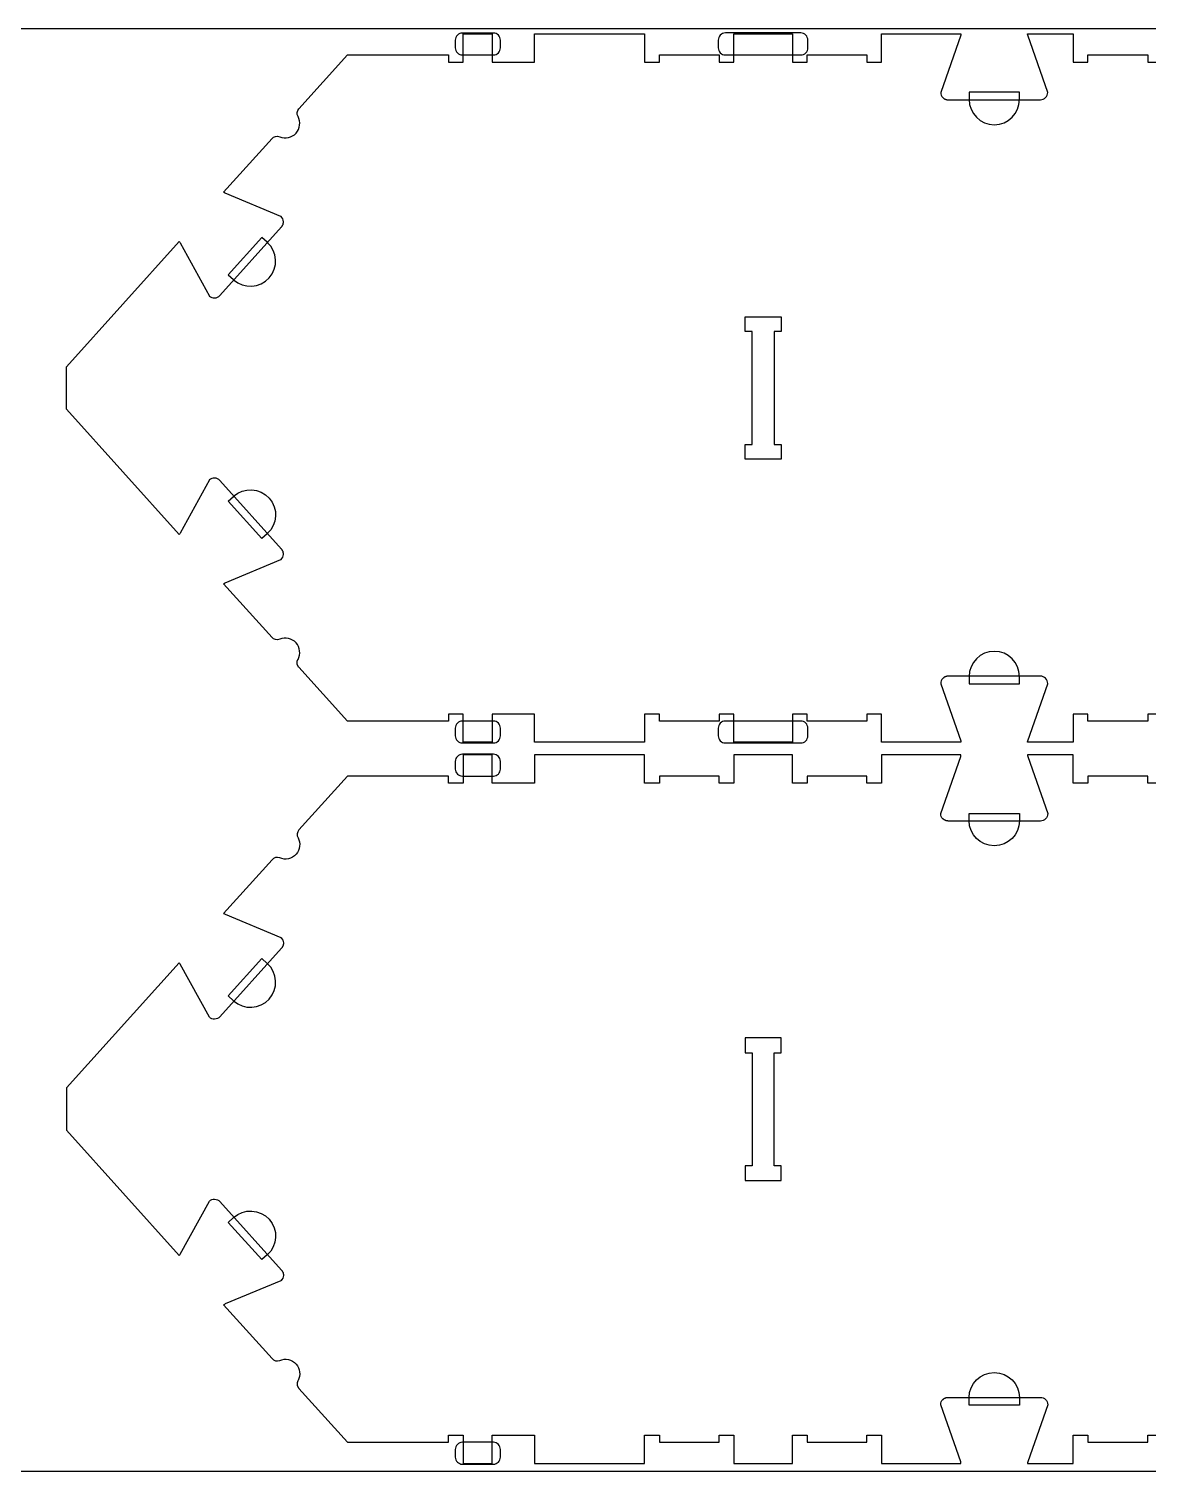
# Model space of a CAD drawing. Extents: x -13885 to -10701, y -36097 to -28504.
# Drawn here: x -12620 to -11673, y -30428 to -29208 of the extents above; entities that cross this region are included whole.
import ezdxf

# ---------------------------------------------------------------- set-up
doc = ezdxf.new("R2010")
doc.units = 0
for name, color, linetype in [('0_SHEET_SPRUCEPLY_2440X122', 1, 'CONTINUOUS'), ('3_ANYTOOL_CUTTHROUGH_INSID', 4, 'CONTINUOUS'), ('4_ANYTOOL_CUTTHROUGH_OUTSI', 5, 'CONTINUOUS'), ('5_ANYTOOL_HALF_MILL_9MM_IN', 3, 'CONTINUOUS')]:
    doc.layers.add(name, color=color, linetype=linetype)

msp = doc.modelspace()

# ---------------------------------------------------------------- linework, layer by layer
at = {"layer": '0_SHEET_SPRUCEPLY_2440X122'}
msp.add_lwpolyline([(-13513.1, -29207.8), (-13513.1, -30427.8), (-11073.1, -30427.8), (-11073.1, -29207.8)], close=True, dxfattribs=at)
at = {"layer": '3_ANYTOOL_CUTTHROUGH_INSID', "color": 4}
for points in [[(-12014.1, -29451.3), (-11983.8, -29451.3), (-11983.8, -29463.8), (-11989.8, -29463.8), (-11989.8, -29559.3), (-11983.8, -29559.3), (-11983.8, -29571.8), (-12014.3, -29571.8), (-12014.3, -29559.3), (-12008.3, -29559.3), (-12008.3, -29463.8), (-12014.3, -29463.8), (-12014.3, -29451.3)], [(-12014.1, -30181.9), (-11983.8, -30181.9), (-11983.8, -30169.4), (-11989.8, -30169.4), (-11989.8, -30073.9), (-11983.8, -30073.9), (-11983.8, -30061.4), (-12014.3, -30061.4), (-12014.3, -30073.9), (-12008.3, -30073.9), (-12008.3, -30169.4), (-12014.3, -30169.4), (-12014.3, -30181.9)]]:
    msp.add_lwpolyline(points, close=True, dxfattribs=at)
at = {"layer": '4_ANYTOOL_CUTTHROUGH_OUTSI', "color": 5}
for points in [[(-11661.3, -29787.4), (-11673.8, -29787.4), (-11673.8, -29793.3), (-11724.3, -29793.3), (-11724.3, -29787.4), (-11736.8, -29787.4), (-11736.8, -29811.3), (-11775.4, -29811.3), (-11775.4, -29811.3, -0.061485), (-11775.2, -29810), (-11758.3, -29761.7), (-11758.3, -29761.6), (-11758.3, -29761.6), (-11758.3, -29761.6, 0.414214), (-11764.5, -29755.3), (-11842.5, -29755.3), (-11842.7, -29755.4), (-11842.8, -29755.4), (-11843, -29755.4), (-11843.1, -29755.4), (-11843.3, -29755.4), (-11843.5, -29755.4), (-11843.6, -29755.4), (-11843.8, -29755.5), (-11843.9, -29755.5), (-11844.1, -29755.5), (-11844.2, -29755.6), (-11844.4, -29755.6), (-11844.5, -29755.7), (-11844.6, -29755.7), (-11844.8, -29755.8), (-11844.9, -29755.8), (-11845.1, -29755.9), (-11845.2, -29756), (-11845.4, -29756), (-11845.5, -29756.1), (-11845.6, -29756.2), (-11845.8, -29756.2), (-11845.9, -29756.3), (-11846, -29756.4), (-11846.2, -29756.5), (-11846.3, -29756.6), (-11846.4, -29756.7), (-11846.5, -29756.8), (-11846.6, -29756.9), (-11846.7, -29757), (-11846.9, -29757.1), (-11847, -29757.2, 0.198912), (-11848.8, -29761.6), (-11848.8, -29761.6), (-11848.8, -29761.7), (-11831.9, -29810), (-11831.9, -29810, -0.061485), (-11831.7, -29811.3), (-11849.1, -29811.3), (-11898.8, -29811.3), (-11898.8, -29787.4), (-11911.3, -29787.4), (-11911.3, -29793.3), (-11961.8, -29793.3), (-11961.8, -29787.4), (-11974.3, -29787.4), (-11974.3, -29811.3), (-12023.8, -29811.3), (-12023.8, -29787.4), (-12036.3, -29787.4), (-12036.3, -29793.3), (-12086.8, -29793.3), (-12086.8, -29787.4), (-12099.3, -29787.4), (-12099.3, -29811.3), (-12149.1, -29811.3), (-12192.4, -29811.3), (-12192.4, -29787.4), (-12228.1, -29787.4), (-12228.1, -29811.3), (-12252.6, -29811.3), (-12252.6, -29787.4), (-12265.1, -29787.4), (-12265.1, -29793.3), (-12350.7, -29793.3), (-12391.7, -29747.8), (-12391.7, -29747.8), (-12391.7, -29747.7), (-12391.8, -29747.7), (-12391.9, -29747.6), (-12391.9, -29747.5), (-12392, -29747.4), (-12392.1, -29747.3), (-12392.1, -29747.2), (-12392.2, -29747.1), (-12392.2, -29747.1), (-12392.3, -29747), (-12392.4, -29746.9), (-12392.4, -29746.8), (-12392.5, -29746.7), (-12392.5, -29746.6), (-12392.6, -29746.5), (-12392.6, -29746.4), (-12392.7, -29746.3), (-12392.7, -29746.2), (-12392.7, -29746.1), (-12392.8, -29746), (-12392.8, -29745.9), (-12392.9, -29745.7), (-12392.9, -29745.6), (-12392.9, -29745.5), (-12393, -29745.4), (-12393, -29745.3), (-12393, -29745.2), (-12393, -29745.1), (-12393.1, -29745), (-12393.1, -29744.9), (-12393.1, -29744.8), (-12393.1, -29744.6), (-12393.1, -29744.5), (-12393.1, -29744.4), (-12393.1, -29744.3), (-12393.1, -29744.2), (-12393.1, -29744.1), (-12393.1, -29744), (-12393.1, -29743.8), (-12393.1, -29743.7), (-12393.1, -29743.6), (-12393.1, -29743.5), (-12393.1, -29743.4), (-12393.1, -29743.3), (-12393.1, -29743.2), (-12393.1, -29743.1), (-12393, -29742.9), (-12393, -29742.8), (-12393, -29742.7), (-12393, -29742.6), (-12393, -29742.5), (-12392.9, -29742.4), (-12392.9, -29742.3), (-12392.9, -29742.2), (-12392.8, -29742.1), (-12392.8, -29742), (-12392.8, -29741.9), (-12392.7, -29741.8), (-12392.7, -29741.7), (-12392.6, -29741.6), (-12392.6, -29741.5), (-12392.5, -29741.4), (-12392.5, -29741.3), (-12392.4, -29741.2, 0.707107), (-12407.9, -29724.1, -0.317837), (-12414.4, -29722.6), (-12455.3, -29677.2, -0.061485), (-12454.1, -29676.4), (-12406.9, -29656.7), (-12406.9, -29656.6), (-12406.8, -29656.6), (-12406.8, -29656.6, 0.198912), (-12404.8, -29652.3), (-12404.8, -29652.1), (-12404.8, -29652), (-12404.8, -29651.8), (-12404.8, -29651.7), (-12404.8, -29651.5), (-12404.8, -29651.4), (-12404.8, -29651.2), (-12404.8, -29651.1), (-12404.9, -29650.9), (-12404.9, -29650.8), (-12404.9, -29650.6), (-12404.9, -29650.5), (-12405, -29650.3), (-12405, -29650.2), (-12405.1, -29650), (-12405.1, -29649.9), (-12405.2, -29649.7), (-12405.2, -29649.6), (-12405.3, -29649.4), (-12405.4, -29649.3), (-12405.4, -29649.2), (-12405.5, -29649), (-12405.6, -29648.9), (-12405.7, -29648.8), (-12405.7, -29648.6), (-12405.8, -29648.5), (-12405.9, -29648.4), (-12406, -29648.3), (-12406.1, -29648.1), (-12406.2, -29648), (-12406.3, -29647.9), (-12406.4, -29647.8), (-12458.6, -29589.8, 0.414214), (-12467.4, -29589.4), (-12467.4, -29589.4), (-12467.4, -29589.4), (-12492, -29634.3), (-12492, -29634.3, -0.061485), (-12492.9, -29635.4), (-12588.2, -29529.5), (-12588.2, -29493.7), (-12492.9, -29387.8), (-12492.9, -29387.8, -0.061485), (-12492, -29388.9), (-12467.4, -29433.8), (-12467.4, -29433.8), (-12467.4, -29433.8), (-12467.4, -29433.8, 0.414214), (-12458.6, -29433.4), (-12406.4, -29375.4), (-12406.3, -29375.3), (-12406.2, -29375.2), (-12406.1, -29375.1), (-12406, -29374.9), (-12405.9, -29374.8), (-12405.8, -29374.7), (-12405.7, -29374.6), (-12405.7, -29374.4), (-12405.6, -29374.3), (-12405.5, -29374.2), (-12405.4, -29374), (-12405.4, -29373.9), (-12405.3, -29373.8), (-12405.2, -29373.6), (-12405.2, -29373.5), (-12405.1, -29373.3), (-12405.1, -29373.2), (-12405, -29373), (-12405, -29372.9), (-12404.9, -29372.7), (-12404.9, -29372.6), (-12404.9, -29372.4), (-12404.9, -29372.3), (-12404.8, -29372.1), (-12404.8, -29372), (-12404.8, -29371.8), (-12404.8, -29371.7), (-12404.8, -29371.5), (-12404.8, -29371.4), (-12404.8, -29371.2), (-12404.8, -29371.1), (-12404.8, -29370.9, 0.198912), (-12406.8, -29366.6), (-12406.9, -29366.6), (-12406.9, -29366.5), (-12454.1, -29346.8), (-12454.1, -29346.8, -0.061485), (-12455.3, -29346), (-12414.4, -29300.6, -0.317837), (-12407.9, -29299.1, 0.317837), (-12394.1, -29296, 0.317837), (-12392.4, -29282, -0.317837), (-12391.7, -29275.4), (-12350.7, -29229.9), (-12265.1, -29229.9), (-12265.1, -29235.9), (-12252.6, -29235.9), (-12252.6, -29235.6), (-12252.6, -29211.9), (-12228.1, -29211.9), (-12228.1, -29235.6), (-12228.1, -29235.9), (-12192.4, -29235.9), (-12192.4, -29211.9), (-12149.1, -29211.9), (-12099.3, -29211.9), (-12099.3, -29235.9), (-12086.8, -29235.9), (-12086.8, -29229.9), (-12036.3, -29229.9), (-12036.3, -29235.9), (-12023.8, -29235.9), (-12023.8, -29211.9), (-11974.3, -29211.9), (-11974.3, -29235.9), (-11961.8, -29235.9), (-11961.8, -29229.9), (-11911.3, -29229.9), (-11911.3, -29235.9), (-11898.8, -29235.9), (-11898.8, -29211.9), (-11831.7, -29211.9), (-11831.7, -29211.9, -0.061485), (-11831.9, -29213.2), (-11848.8, -29261.5), (-11848.8, -29261.6), (-11848.8, -29261.6), (-11848.8, -29261.6, 0.198912), (-11847, -29266), (-11846.9, -29266.1), (-11846.7, -29266.2), (-11846.6, -29266.3), (-11846.5, -29266.4), (-11846.4, -29266.5), (-11846.3, -29266.6), (-11846.2, -29266.7), (-11846, -29266.8), (-11845.9, -29266.9), (-11845.8, -29267), (-11845.6, -29267), (-11845.5, -29267.1), (-11845.4, -29267.2), (-11845.2, -29267.2), (-11845.1, -29267.3), (-11844.9, -29267.4), (-11844.8, -29267.4), (-11844.6, -29267.5), (-11844.5, -29267.5), (-11844.4, -29267.6), (-11844.2, -29267.6), (-11844.1, -29267.7), (-11843.9, -29267.7), (-11843.8, -29267.7), (-11843.6, -29267.8), (-11843.5, -29267.8), (-11843.3, -29267.8), (-11843.1, -29267.8), (-11843, -29267.8), (-11842.8, -29267.8), (-11842.7, -29267.8), (-11842.5, -29267.8), (-11764.5, -29267.8, 0.414214), (-11758.3, -29261.6), (-11758.3, -29261.6), (-11758.3, -29261.5), (-11775.2, -29213.2), (-11775.2, -29213.2, -0.061485), (-11775.4, -29211.9), (-11736.8, -29211.9), (-11736.8, -29235.9), (-11724.3, -29235.9), (-11724.3, -29229.9), (-11673.8, -29229.9), (-11673.8, -29235.9), (-11661.3, -29235.9)], [(-11661.3, -29845.9), (-11673.8, -29845.9), (-11673.8, -29839.9), (-11724.3, -29839.9), (-11724.3, -29845.9), (-11736.8, -29845.9), (-11736.8, -29821.9), (-11775.4, -29821.9), (-11775.4, -29821.9, 0.061485), (-11775.2, -29823.2), (-11758.3, -29871.5), (-11758.3, -29871.6), (-11758.3, -29871.6), (-11758.3, -29871.6, -0.414214), (-11764.5, -29877.9), (-11842.5, -29877.9), (-11842.7, -29877.8), (-11842.8, -29877.8), (-11843, -29877.8), (-11843.1, -29877.8), (-11843.3, -29877.8), (-11843.5, -29877.8), (-11843.6, -29877.8), (-11843.8, -29877.7), (-11843.9, -29877.7), (-11844.1, -29877.7), (-11844.2, -29877.6), (-11844.4, -29877.6), (-11844.5, -29877.5), (-11844.6, -29877.5), (-11844.8, -29877.4), (-11844.9, -29877.4), (-11845.1, -29877.3), (-11845.2, -29877.2), (-11845.4, -29877.2), (-11845.5, -29877.1), (-11845.6, -29877), (-11845.8, -29877), (-11845.9, -29876.9), (-11846, -29876.8), (-11846.2, -29876.7), (-11846.3, -29876.6), (-11846.4, -29876.5), (-11846.5, -29876.4), (-11846.6, -29876.3), (-11846.7, -29876.2), (-11846.9, -29876.1), (-11847, -29876, -0.198912), (-11848.8, -29871.6), (-11848.8, -29871.6), (-11848.8, -29871.5), (-11831.9, -29823.2), (-11831.9, -29823.2, 0.061485), (-11831.7, -29821.9), (-11849.1, -29821.9), (-11898.8, -29821.9), (-11898.8, -29845.9), (-11911.3, -29845.9), (-11911.3, -29839.9), (-11961.8, -29839.9), (-11961.8, -29845.9), (-11974.3, -29845.9), (-11974.3, -29821.9), (-12023.8, -29821.9), (-12023.8, -29845.9), (-12036.3, -29845.9), (-12036.3, -29839.9), (-12086.8, -29839.9), (-12086.8, -29845.9), (-12099.3, -29845.9), (-12099.3, -29821.9), (-12149.1, -29821.9), (-12192.4, -29821.9), (-12192.4, -29845.9), (-12192.6, -29845.9), (-12228.1, -29845.9), (-12228.1, -29821.9), (-12252.6, -29821.9), (-12252.6, -29845.6), (-12252.6, -29845.9), (-12265.1, -29845.9), (-12265.1, -29839.9), (-12350.7, -29839.9), (-12391.7, -29885.4), (-12391.7, -29885.4, 0.317837), (-12392.4, -29892, -0.317837), (-12394.1, -29906, -0.317837), (-12407.9, -29909.1, 0.317837), (-12414.4, -29910.6), (-12455.3, -29956, 0.061485), (-12454.1, -29956.8), (-12406.9, -29976.5), (-12406.9, -29976.6), (-12406.8, -29976.6), (-12406.8, -29976.6, -0.198912), (-12404.8, -29980.9), (-12404.8, -29981.1), (-12404.8, -29981.2), (-12404.8, -29981.4), (-12404.8, -29981.5), (-12404.8, -29981.7), (-12404.8, -29981.8), (-12404.8, -29982), (-12404.8, -29982.1), (-12404.9, -29982.3), (-12404.9, -29982.4), (-12404.9, -29982.6), (-12404.9, -29982.7), (-12405, -29982.9), (-12405, -29983), (-12405.1, -29983.2), (-12405.1, -29983.3), (-12405.2, -29983.5), (-12405.2, -29983.6), (-12405.3, -29983.8), (-12405.4, -29983.9), (-12405.4, -29984), (-12405.5, -29984.2), (-12405.6, -29984.3), (-12405.7, -29984.4), (-12405.7, -29984.6), (-12405.8, -29984.7), (-12405.9, -29984.8), (-12406, -29985), (-12406.1, -29985.1), (-12406.2, -29985.2), (-12406.3, -29985.3), (-12406.4, -29985.4), (-12458.6, -30043.4, -0.414214), (-12467.4, -30043.8), (-12467.4, -30043.8), (-12467.4, -30043.8), (-12492, -29998.9), (-12492, -29998.9, 0.061485), (-12492.9, -29997.8), (-12588.2, -30103.7), (-12588.2, -30139.5), (-12492.9, -30245.4), (-12492.9, -30245.4, 0.061485), (-12492, -30244.3), (-12467.4, -30199.4), (-12467.4, -30199.4), (-12467.4, -30199.4), (-12467.4, -30199.4, -0.414214), (-12458.6, -30199.8), (-12406.4, -30257.8), (-12406.3, -30257.9), (-12406.2, -30258), (-12406.1, -30258.1), (-12406, -30258.3), (-12405.9, -30258.4), (-12405.8, -30258.5), (-12405.7, -30258.6), (-12405.7, -30258.8), (-12405.6, -30258.9), (-12405.5, -30259), (-12405.4, -30259.2), (-12405.4, -30259.3), (-12405.3, -30259.4), (-12405.2, -30259.6), (-12405.2, -30259.7), (-12405.1, -30259.9), (-12405.1, -30260), (-12405, -30260.2), (-12405, -30260.3), (-12404.9, -30260.5), (-12404.9, -30260.6), (-12404.9, -30260.8), (-12404.9, -30260.9), (-12404.8, -30261.1), (-12404.8, -30261.2), (-12404.8, -30261.4), (-12404.8, -30261.5), (-12404.8, -30261.7), (-12404.8, -30261.8), (-12404.8, -30262), (-12404.8, -30262.1), (-12404.8, -30262.3, -0.198912), (-12406.8, -30266.6), (-12406.9, -30266.6), (-12406.9, -30266.7), (-12454.1, -30286.4), (-12454.1, -30286.4, 0.061485), (-12455.3, -30287.2), (-12414.4, -30332.6, 0.317837), (-12407.9, -30334.1, -0.707107), (-12392.4, -30351.2), (-12392.5, -30351.3), (-12392.5, -30351.4), (-12392.6, -30351.5), (-12392.6, -30351.6), (-12392.7, -30351.7), (-12392.7, -30351.8), (-12392.8, -30351.9), (-12392.8, -30352), (-12392.8, -30352.1), (-12392.9, -30352.2), (-12392.9, -30352.3), (-12392.9, -30352.4), (-12393, -30352.5), (-12393, -30352.6), (-12393, -30352.7), (-12393, -30352.8), (-12393, -30352.9), (-12393.1, -30353.1), (-12393.1, -30353.2), (-12393.1, -30353.3), (-12393.1, -30353.4), (-12393.1, -30353.5), (-12393.1, -30353.6), (-12393.1, -30353.7), (-12393.1, -30353.8), (-12393.1, -30354), (-12393.1, -30354.1), (-12393.1, -30354.2), (-12393.1, -30354.3), (-12393.1, -30354.4), (-12393.1, -30354.5), (-12393.1, -30354.6), (-12393.1, -30354.8), (-12393.1, -30354.9), (-12393.1, -30355), (-12393, -30355.1), (-12393, -30355.2), (-12393, -30355.3), (-12393, -30355.4), (-12392.9, -30355.5), (-12392.9, -30355.6), (-12392.9, -30355.8), (-12392.8, -30355.9), (-12392.8, -30356), (-12392.7, -30356.1), (-12392.7, -30356.2), (-12392.7, -30356.3), (-12392.6, -30356.4), (-12392.6, -30356.5), (-12392.5, -30356.6), (-12392.5, -30356.7), (-12392.4, -30356.8), (-12392.4, -30356.9), (-12392.3, -30357), (-12392.2, -30357.1), (-12392.2, -30357.1), (-12392.1, -30357.2), (-12392.1, -30357.3), (-12392, -30357.4), (-12391.9, -30357.5), (-12391.9, -30357.6), (-12391.8, -30357.7), (-12391.7, -30357.7), (-12391.7, -30357.8), (-12350.7, -30403.4), (-12265.1, -30403.4), (-12265.1, -30397.4), (-12252.6, -30397.4), (-12252.6, -30421.4), (-12228.1, -30421.4), (-12228.1, -30397.4), (-12192.4, -30397.4), (-12192.4, -30421.4), (-12149.1, -30421.4), (-12099.3, -30421.4), (-12099.3, -30397.4), (-12086.8, -30397.4), (-12086.8, -30403.4), (-12036.3, -30403.4), (-12036.3, -30397.4), (-12023.8, -30397.4), (-12023.8, -30421.4), (-11974.3, -30421.4), (-11974.3, -30397.4), (-11961.8, -30397.4), (-11961.8, -30403.4), (-11911.3, -30403.4), (-11911.3, -30397.4), (-11898.8, -30397.4), (-11898.8, -30421.4), (-11849.1, -30421.4), (-11831.7, -30421.4), (-11831.7, -30421.4, 0.061485), (-11831.9, -30420), (-11848.8, -30371.7), (-11848.8, -30371.6), (-11848.8, -30371.6), (-11848.8, -30371.6, -0.198912), (-11847, -30367.2), (-11846.9, -30367.1), (-11846.7, -30367), (-11846.6, -30366.9), (-11846.5, -30366.8), (-11846.4, -30366.7), (-11846.3, -30366.6), (-11846.2, -30366.5), (-11846, -30366.4), (-11845.9, -30366.3), (-11845.8, -30366.2), (-11845.6, -30366.2), (-11845.5, -30366.1), (-11845.4, -30366), (-11845.2, -30366), (-11845.1, -30365.9), (-11844.9, -30365.8), (-11844.8, -30365.8), (-11844.6, -30365.7), (-11844.5, -30365.7), (-11844.4, -30365.6), (-11844.2, -30365.6), (-11844.1, -30365.5), (-11843.9, -30365.5), (-11843.8, -30365.5), (-11843.6, -30365.4), (-11843.5, -30365.4), (-11843.3, -30365.4), (-11843.1, -30365.4), (-11843, -30365.4), (-11842.8, -30365.4), (-11842.7, -30365.4), (-11842.5, -30365.4), (-11764.5, -30365.4, -0.414214), (-11758.3, -30371.6), (-11758.3, -30371.6), (-11758.3, -30371.7), (-11775.2, -30420), (-11775.2, -30420, 0.061485), (-11775.4, -30421.4), (-11736.8, -30421.4), (-11736.8, -30397.6), (-11736.8, -30397.4), (-11724.3, -30397.4), (-11724.3, -30403.4), (-11673.8, -30403.4), (-11673.8, -30397.4), (-11661.3, -30397.4)]]:
    msp.add_lwpolyline(points, format="xyb", dxfattribs=at)
at = {"layer": '5_ANYTOOL_HALF_MILL_9MM_IN', "color": 3}
for points in [[(-12253.4, -29211.4, 0.414214), (-12259.4, -29217.4), (-12259.4, -29223.9, 0.414214), (-12253.4, -29229.9), (-12227.2, -29229.9, 0.414214), (-12221.2, -29223.9), (-12221.2, -29217.4, 0.414214), (-12227.2, -29211.4)], [(-12031, -29211.3, 0.414214), (-12037, -29217.3), (-12037, -29223.8, 0.414214), (-12031, -29229.9), (-11967.2, -29229.9, 0.414214), (-11961.2, -29223.8), (-11961.2, -29217.3, 0.414214), (-11967.2, -29211.3)], [(-11824.8, -29267.6, 1), (-11782.3, -29267.6), (-11782.3, -29267.3), (-11782.3, -29261.3), (-11824.8, -29261.3), (-11824.8, -29267.3), (-11824.8, -29267.6)], [(-12446.9, -29420, 1), (-12418.4, -29388.4), (-12418.6, -29388.3), (-12423.1, -29384.3), (-12451.5, -29415.8), (-12447.1, -29419.9), (-12446.9, -29420)], [(-12446.9, -29603.2, -1), (-12418.4, -29634.8), (-12418.6, -29634.9), (-12423.1, -29638.9), (-12451.5, -29607.4), (-12447.1, -29603.3), (-12446.9, -29603.2)], [(-11782.3, -29755.6, 1), (-11824.8, -29755.6), (-11824.8, -29755.8), (-11824.8, -29761.8), (-11782.3, -29761.8), (-11782.3, -29755.8), (-11782.3, -29755.6)], [(-12253.4, -29793.3, 0.414214), (-12259.4, -29799.3), (-12259.4, -29805.8, 0.414214), (-12253.4, -29811.8), (-12227.2, -29811.8, 0.414214), (-12221.2, -29805.8), (-12221.2, -29799.3, 0.414214), (-12227.2, -29793.3)], [(-12031, -29793.3, 0.414214), (-12037, -29799.3), (-12037, -29805.8, 0.414214), (-12031, -29811.8), (-11967.2, -29811.8, 0.414214), (-11961.2, -29805.8), (-11961.2, -29799.3, 0.414214), (-11967.2, -29793.3)], [(-12253.4, -29821.4, 0.414214), (-12259.4, -29827.4), (-12259.4, -29833.9, 0.414214), (-12253.4, -29839.9), (-12227.2, -29839.9, 0.414214), (-12221.2, -29833.9), (-12221.2, -29827.4, 0.414214), (-12227.2, -29821.4)], [(-11782.3, -29877.6, -1), (-11824.8, -29877.6), (-11824.8, -29877.4), (-11824.8, -29871.4), (-11782.3, -29871.4), (-11782.3, -29877.4), (-11782.3, -29877.6)], [(-12446.9, -30030, 1), (-12418.4, -29998.4), (-12418.6, -29998.3), (-12423.1, -29994.3), (-12451.5, -30025.8), (-12447.1, -30029.9), (-12446.9, -30030)], [(-12446.9, -30213.2, -1), (-12418.4, -30244.8), (-12418.6, -30244.9), (-12423.1, -30248.9), (-12451.5, -30217.4), (-12447.1, -30213.3), (-12446.9, -30213.2)], [(-11824.8, -30365.6, -1), (-11782.3, -30365.6), (-11782.3, -30365.9), (-11782.3, -30371.9), (-11824.8, -30371.9), (-11824.8, -30365.9), (-11824.8, -30365.6)], [(-12253.4, -30403.4, 0.414214), (-12259.4, -30409.4), (-12259.4, -30415.9, 0.414214), (-12253.4, -30421.9), (-12227.2, -30421.9, 0.414214), (-12221.2, -30415.9), (-12221.2, -30409.4, 0.414214), (-12227.2, -30403.4)]]:
    msp.add_lwpolyline(points, format="xyb", close=True, dxfattribs=at)

doc.saveas('drawing.dxf')
